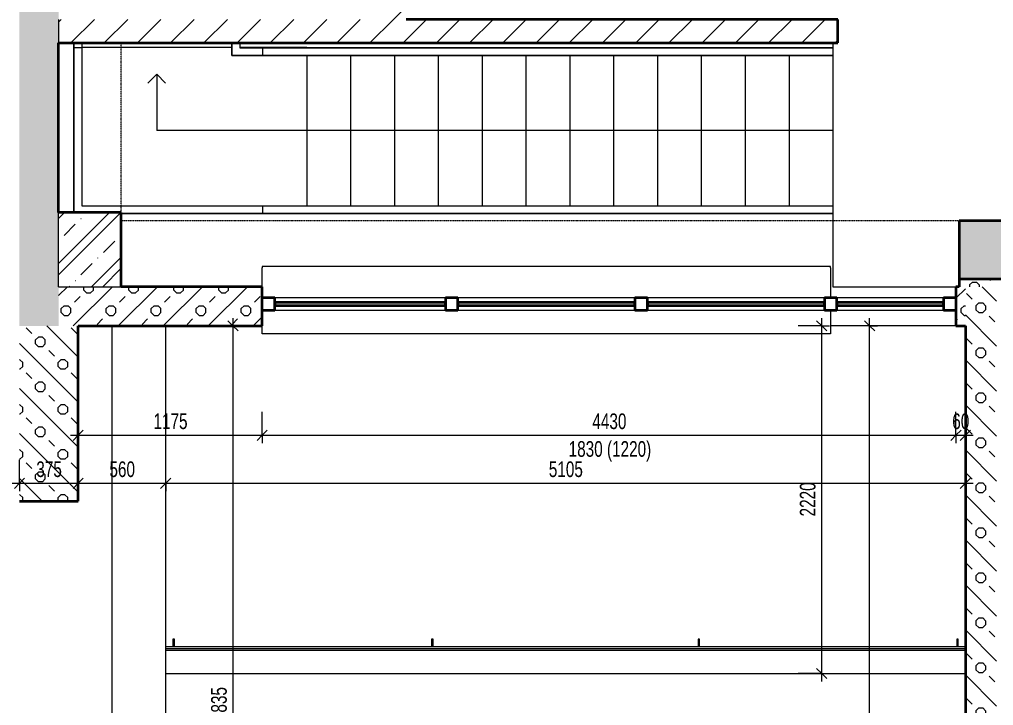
# Model space of a CAD drawing. Header units: millimetres. Extents: x -2861 to 222032, y -45352 to 20466.
# Drawn here: x 16562 to 22782, y -25524 to -21143 of the extents above; entities that cross this region are included whole.
import ezdxf

# ---------------------------------------------------------------- set-up
doc = ezdxf.new("R2010")
doc.units = ezdxf.units.MM
doc.linetypes.add('Dash dot dot', pattern=[5, 2, -1, 0, -1, 0, -1])
for name, color, linetype, lineweight in [('A-ANNO-DIMS', 211, 'Continuous', 9), ('A-ANNO-DIMS-50', 211, 'Continuous', 9), ('A-DETL', 90, 'Continuous', 13), ('A-DETL-THIN', 151, 'Continuous', 13), ('A-FLOR', 192, 'Continuous', 13), ('A-FLOR-HRAL', 11, 'Continuous', 13), ('A-GENM', 13, 'Continuous', 13), ('A-GLAZ', 151, 'Continuous', 13), ('A-ROOF', 132, 'Continuous', 13), ('A-WALL', 113, 'Continuous', 13), ('A-WALL-PATT', 111, 'Continuous', 35), ('S-COLS', 52, 'Continuous', 13), ('S-STRS', 31, 'Continuous', 13)]:
    doc.layers.add(name, color=color, linetype=linetype, lineweight=lineweight)
doc.styles.add('Arial_2', font='arial.ttf', dxfattribs={"width": 0.7, "height": 100})
doc.dimstyles.new('Vnitřní_-_průhledné', dxfattribs={"dimscale": 304.8, "dimtxt": 102.02594, "dimasz": 0.213255, "dimexe": 0.164042, "dimexo": 0.0625, "dimgap": 0.032808, "dimtad": 1, "dimdec": 0, "dimrnd": 5, "dimzin": 0, "dimdsep": 46, "dimtxsty": 'Arial_2', "dimblk1": 'OBLIQUE', "dimblk2": 'OBLIQUE', "dimsah": 1, "dimcen": 0.09, "dimdle": 0.164042, "dimazin": 0, "dimtfac": 1, "dimtdec": 4, "dimtix": 1, "dimtmove": 0, "dimatfit": 3, "dimfxl": 0.492126, "dimfxlon": 1, "dimtvp": 1, "dimtolj": 1, "dimtzin": 0, "dimarcsym": 2})
pattern_1 = [(45, (0, 0), (-106.066, 106.066), [])]

# ---------------------------------------------------------------- blocks, each defined once
blk = doc.blocks.new('OKNO_4k_nadsvetlik_dveře - 4430x1830-1978429-2NP_DEMOLICE A')
at = {"layer": 'A-GLAZ', "color": 40, "lineweight": 35}
for p, q in [((-2135, 25), (-2215, 25)), ((-2135, -55), (-2135, 25)), ((-1375, 25), (-1455, 25)), ((-1455, 25), (-1455, -55)), ((-1375, -55), (-1375, 25)), ((-165, 25), (-245, 25)), ((-245, 25), (-245, -55)), ((-165, -55), (-165, 25)), ((1045, 25), (965, 25)), ((965, 25), (965, -55)), ((1045, -55), (1045, 25)), ((2215, 25), (2135, 25)), ((2135, 25), (2135, -55)), ((-2215, -55), (-2135, -55)), ((-1455, -5), (-2135, -5)), ((-2135, -5), (-2135, -25)), ((-2135, -25), (-1455, -25)), ((-1455, -25), (-1455, -5)), ((-1455, -55), (-1375, -55)), ((-245, -5), (-1375, -5)), ((-1375, -5), (-1375, -25)), ((-1375, -25), (-245, -25)), ((-245, -25), (-245, -5)), ((-245, -55), (-165, -55)), ((965, -5), (-165, -5)), ((-165, -5), (-165, -25)), ((-165, -25), (965, -25)), ((965, -25), (965, -5)), ((965, -55), (1045, -55)), ((2135, -5), (1045, -5)), ((1045, -5), (1045, -25)), ((1045, -25), (2135, -25)), ((2135, -25), (2135, -5)), ((2135, -55), (2215, -55))]:
    blk.add_line(p, q, dxfattribs=at)
at = {"layer": 'A-GLAZ', "color": 41}
for p, q in [((-1455, 25), (-2135, 25)), ((-245, 25), (-1375, 25)), ((965, 25), (-165, 25)), ((2135, 25), (1045, 25)), ((-2135, -55), (-1455, -55)), ((-1375, -55), (-245, -55)), ((-165, -55), (965, -55)), ((1045, -55), (2135, -55))]:
    blk.add_line(p, q, dxfattribs=at)
blk = doc.blocks.new('parapet_ext 2 - parapet_ext-974064-2NP_DEMOLICE A')
at = {"layer": 'A-GENM', "color": 41}
for p, q in [((0, 0), (0, 150)), ((0, 150), (3630, 150)), ((3630, 150), (3630, 100))]:
    blk.add_line(p, q, dxfattribs=at)
blk = doc.blocks.new('parapet s nosem_vnitní 2 - parapet s nosem_vnitní-972968-2NP_DEMOLICE A')
at = {"layer": 'A-GENM', "color": 41}
for p, q in [((0, -190), (0, 0)), ((3630, -70), (3630, -190)), ((0, -190), (0, -200)), ((0, -200), (3630, -200)), ((3630, -200), (3630, -190))]:
    blk.add_line(p, q, dxfattribs=at)
blk = doc.blocks.new('Zábradlí - 50x10mm-980415-2NP_DEMOLICE A')
at = {"layer": 'A-FLOR-HRAL', "color": 41}
for p, q in [((25, 5), (-25, 5)), ((-25, 5), (-25, -5)), ((-25, -5), (25, -5))]:
    blk.add_line(p, q, dxfattribs=at)
blk = doc.blocks.new('Zábradlí - 50x10mm-980461-2NP_DEMOLICE A')
at = {"layer": 'A-FLOR-HRAL', "color": 41}
for p, q in [((25, 5), (-25, 5)), ((-25, 5), (-25, -5)), ((-25, -5), (25, -5))]:
    blk.add_line(p, q, dxfattribs=at)
blk = doc.blocks.new('Zábradlí - Zábradlí-979966-2NP_DEMOLICE A')
at = {"layer": 'A-FLOR-HRAL', "color": 41}
for p, q in [((17496.5, -25159.4), (17496.5, -25149.4)), ((22602.5, -25149.4), (17496.5, -25149.4)), ((17496.5, -25159.4), (22602.5, -25159.4)), ((17496.5, -25169.4), (17496.5, -25159.4)), ((17496.5, -25169.4), (22602.5, -25169.4))]:
    blk.add_line(p, q, dxfattribs=at)
at = {"rotation": 269.9999999999998}
for name, p in [('Zábradlí - 50x10mm-980415-2NP_DEMOLICE A', (17546.5, -25124.4)), ('Zábradlí - 50x10mm-980461-2NP_DEMOLICE A', (19198.5, -25124.4)), ('Zábradlí - 50x10mm-980461-2NP_DEMOLICE A', (20900.5, -25124.4)), ('Zábradlí - 50x10mm-980415-2NP_DEMOLICE A', (22552.5, -25124.4))]:
    blk.add_blockref(name, p, dxfattribs=at)
blk = doc.blocks.new('Betonový pravoúhlý sloup - 370 x 750mm-1822127-2NP_DEMOLICE A')
at = {"layer": 'S-COLS'}
blk.add_hatch(color=9, dxfattribs=at).paths.add_polyline_path([(-185, 375), (-185, -375), (185, -375), (185, 375)])
at = {"layer": 'S-COLS', "lineweight": 35}
for p, q in [((185, 375), (-185, 375)), ((-185, 375), (-185, -375)), ((185, -375), (185, 375)), ((-185, -375), (185, -375))]:
    blk.add_line(p, q, dxfattribs=at)
blk = doc.blocks.new('Typ horního madla - Horní madlo_Vnitřní_-1833894-2NP_DEMOLICE A')
at = {"layer": 'A-FLOR-HRAL'}
for p, q in [((16909.7, -21322.5), (16909.7, -21292.5)), ((16909.7, -21322.5), (16959.7, -21322.5)), ((16909.7, -22375), (16909.7, -21322.5)), ((16959.7, -21292.5), (16959.7, -21322.5)), ((16959.7, -21322.5), (16959.7, -22332.1)), ((16959.7, -22332.1), (18116.5, -22332.1)), ((18116.5, -22382.1), (17212.5, -22382.1)), ((18116.5, -22382.1), (18116.5, -22332.1)), ((18116.5, -22332.1), (18396.5, -22332.1)), ((18396.5, -22382.1), (18116.5, -22382.1)), ((18396.5, -22332.1), (21756.5, -22332.1)), ((21756.5, -22382.1), (18396.5, -22382.1)), ((21756.5, -22332.1), (21756.5, -22382.1))]:
    blk.add_line(p, q, dxfattribs=at)
blk = doc.blocks.new('Typ horního madla - Horní madlo_Vnitřní_-V56-2NP_DEMOLICE A')
at = {"layer": 'A-FLOR-HRAL'}
for p, q in [((16909.7, -21292.5), (16909.7, -21322.5)), ((16909.7, -21322.5), (16909.7, -22375)), ((16959.7, -21292.5), (16959.7, -21322.5)), ((16959.7, -21322.5), (16959.7, -22332.1)), ((16959.7, -22332.1), (18116.5, -22332.1)), ((17212.5, -22382.1), (18116.5, -22382.1)), ((18116.5, -22332.1), (21756.5, -22332.1)), ((18116.5, -22382.1), (21756.5, -22382.1)), ((21756.5, -22332.1), (21756.5, -22382.1))]:
    blk.add_line(p, q, dxfattribs=at)
blk = doc.blocks.new('Typ horního madla - Horní madlo_Vnitřní_-1833909-2NP_DEMOLICE A')
at = {"layer": 'A-FLOR-HRAL'}
for p, q in [((17918.9, -21372.9), (17918.9, -21292.5)), ((17968.9, -21292.5), (17968.9, -21322.9)), ((17968.9, -21322.9), (18043.9, -21322.9)), ((18043.9, -21322.9), (18116.5, -21322.9)), ((18116.5, -21372.9), (18116.5, -21322.9)), ((18116.5, -21322.9), (18396.5, -21322.9)), ((18396.5, -21322.9), (21756.5, -21322.9)), ((21756.5, -21322.9), (21756.5, -21372.9)), ((18043.9, -21372.9), (17918.9, -21372.9)), ((18116.5, -21372.9), (18043.9, -21372.9)), ((18396.5, -21372.9), (18116.5, -21372.9)), ((21756.5, -21372.9), (18396.5, -21372.9))]:
    blk.add_line(p, q, dxfattribs=at)
blk = doc.blocks.new('Typ horního madla - Horní madlo_Vnitřní_-V57-2NP_DEMOLICE A')
at = {"layer": 'A-FLOR-HRAL'}
for p, q in [((17918.9, -21292.5), (17918.9, -21372.9)), ((17968.9, -21292.5), (17968.9, -21322.9)), ((17968.9, -21322.9), (18116.5, -21322.9)), ((18116.5, -21322.9), (21756.5, -21322.9)), ((21756.5, -21322.9), (21756.5, -21372.9)), ((17918.9, -21372.9), (18116.5, -21372.9)), ((18116.5, -21372.9), (21756.5, -21372.9))]:
    blk.add_line(p, q, dxfattribs=at)
blk = doc.blocks.new('DIMBLOCK53-2NP_DEMOLICE A')
at = {"layer": 'A-ANNO-DIMS-50', "lineweight": 18}
for p, q in [((21991.5, -23099.4), (21959, -23066.9)), ((21991.5, -23099.4), (22024, -23131.9)), ((21991.5, -29062.5), (21959, -29030)), ((21991.5, -29062.5), (22024, -29095))]:
    blk.add_line(p, q, dxfattribs=at)
at = {"layer": 'A-ANNO-DIMS-50'}
for p, q in [((21991.5, -29112.5), (21991.5, -23049.4)), ((21991.5, -23099.4), (21841.5, -23099.4)), ((21991.5, -23099.4), (22041.5, -23099.4)), ((21991.5, -29062.5), (21941.5, -29062.5)), ((21991.5, -29062.5), (22141.5, -29062.5))]:
    blk.add_line(p, q, dxfattribs=at)
at = {"layer": 'A-ANNO-DIMS-50', "color": 0, "insert": (21851.7, -26187.7), "char_height": 100, "width": 256.164, "attachment_point": 1, "rotation": 90, "line_spacing_factor": 0.941778, "style": 'Arial_2'}
blk.add_mtext('5965', dxfattribs=at)
blk = doc.blocks.new('_Oblique')
at = {"color": 0, "linetype": 'ByBlock', "lineweight": -2}
blk.add_line((-0.5, -0.5), (0.5, 0.5), dxfattribs=at)
blk = doc.blocks.new('DIMBLOCK54-2NP_DEMOLICE A')
at = {"layer": 'A-ANNO-DIMS-50'}
for p, q in [((16937.5, -23798.2), (16937.5, -23648.2)), ((18112.5, -23798.2), (18112.5, -23648.2)), ((16887.5, -23798.2), (18112.5, -23798.2)), ((16937.5, -23798.2), (16937.5, -23848.2)), ((18112.5, -23798.2), (18112.5, -23848.2))]:
    blk.add_line(p, q, dxfattribs=at)
at = {"layer": 'A-ANNO-DIMS-50', "lineweight": 18}
for p, q in [((16937.5, -23798.2), (16905, -23830.7)), ((16937.5, -23798.2), (16970, -23765.7)), ((18112.5, -23798.2), (18080, -23830.7)), ((18112.5, -23798.2), (18145, -23765.7))]:
    blk.add_line(p, q, dxfattribs=at)
at = {"layer": 'A-ANNO-DIMS-50', "color": 0, "insert": (17418.2, -23658.3), "char_height": 100, "width": 256.164, "attachment_point": 1, "line_spacing_factor": 0.941778, "style": 'Arial_2'}
blk.add_mtext('1175', dxfattribs=at)
blk = doc.blocks.new('DIMBLOCK55-2NP_DEMOLICE A')
at = {"layer": 'A-ANNO-DIMS-50'}
for p, q in [((18112.5, -23798.2), (18112.5, -23648.2)), ((22542.5, -23798.2), (22542.5, -23648.2)), ((18112.5, -23798.2), (22542.5, -23798.2)), ((18112.5, -23798.2), (18112.5, -23848.2)), ((22542.5, -23798.2), (22542.5, -23848.2))]:
    blk.add_line(p, q, dxfattribs=at)
at = {"layer": 'A-ANNO-DIMS-50', "lineweight": 18}
for p, q in [((18112.5, -23798.2), (18080, -23830.7)), ((18112.5, -23798.2), (18145, -23765.7)), ((22542.5, -23798.2), (22510, -23830.7)), ((22542.5, -23798.2), (22575, -23765.7))]:
    blk.add_line(p, q, dxfattribs=at)
at = {"layer": 'A-ANNO-DIMS-50', "color": 0, "char_height": 100, "attachment_point": 1, "line_spacing_factor": 0.941778, "style": 'Arial_2'}
for s, insert, width in [('4430', (20220.8, -23658.3), 256.164), ('1830 (1220)', (20069.3, -23835.3), 619.69)]:
    blk.add_mtext(s, dxfattribs=dict(at, insert=insert, width=width))
blk = doc.blocks.new('DIMBLOCK56-2NP_DEMOLICE A')
at = {"layer": 'A-ANNO-DIMS-50'}
for p, q in [((22542.5, -23798.2), (22542.5, -23648.2)), ((22602.5, -23798.2), (22602.5, -23648.2)), ((22542.5, -23798.2), (22652.5, -23798.2)), ((22542.5, -23798.2), (22542.5, -23848.2)), ((22602.5, -23798.2), (22602.5, -23848.2))]:
    blk.add_line(p, q, dxfattribs=at)
at = {"layer": 'A-ANNO-DIMS-50', "lineweight": 18}
for p, q in [((22542.5, -23798.2), (22510, -23830.7)), ((22542.5, -23798.2), (22575, -23765.7)), ((22602.5, -23798.2), (22570, -23830.7)), ((22602.5, -23798.2), (22635, -23765.7))]:
    blk.add_line(p, q, dxfattribs=at)
at = {"layer": 'A-ANNO-DIMS-50', "color": 0, "insert": (22519.1, -23658.3), "char_height": 100, "width": 128.082, "attachment_point": 1, "line_spacing_factor": 0.941778, "style": 'Arial_2'}
blk.add_mtext('60', dxfattribs=at)
blk = doc.blocks.new('DIMBLOCK67-2NP_DEMOLICE A')
at = {"layer": 'A-ANNO-DIMS-50', "lineweight": 18}
for p, q in [((17925.8, -23099.4), (17893.3, -23066.9)), ((17925.8, -23099.4), (17958.3, -23131.9)), ((17925.8, -27933.8), (17893.3, -27901.3)), ((17925.8, -27933.8), (17958.3, -27966.3))]:
    blk.add_line(p, q, dxfattribs=at)
at = {"layer": 'A-ANNO-DIMS-50'}
for p, q in [((17925.8, -23049.4), (17925.8, -27983.8)), ((17925.8, -23099.4), (17875.8, -23099.4)), ((17925.8, -23099.4), (18075.8, -23099.4)), ((17925.8, -27933.8), (17775.8, -27933.8)), ((17925.8, -27933.8), (17975.8, -27933.8))]:
    blk.add_line(p, q, dxfattribs=at)
at = {"layer": 'A-ANNO-DIMS-50', "color": 0, "insert": (17786, -25623.3), "char_height": 100, "width": 256.164, "attachment_point": 1, "rotation": 90, "line_spacing_factor": 0.941778, "style": 'Arial_2'}
blk.add_mtext('4835', dxfattribs=at)
blk = doc.blocks.new('DIMBLOCK87-2NP_DEMOLICE A')
at = {"layer": 'A-ANNO-DIMS-50', "lineweight": 18}
for p, q in [((21685.3, -23099.4), (21652.8, -23066.9)), ((21685.3, -23099.4), (21717.8, -23131.9)), ((21685.3, -25319.4), (21652.8, -25286.9)), ((21685.3, -25319.4), (21717.8, -25351.9))]:
    blk.add_line(p, q, dxfattribs=at)
at = {"layer": 'A-ANNO-DIMS-50'}
for p, q in [((21685.3, -25369.4), (21685.3, -23049.4)), ((21685.3, -23099.4), (21535.3, -23099.4)), ((21685.3, -23099.4), (21735.3, -23099.4)), ((21685.3, -25319.4), (21535.3, -25319.4)), ((21685.3, -25319.4), (21735.3, -25319.4))]:
    blk.add_line(p, q, dxfattribs=at)
at = {"layer": 'A-ANNO-DIMS-50', "color": 0, "insert": (21545.5, -24316.1), "char_height": 100, "width": 256.164, "attachment_point": 1, "rotation": 90, "line_spacing_factor": 0.941778, "style": 'Arial_2'}
blk.add_mtext('2220', dxfattribs=at)
blk = doc.blocks.new('DIMBLOCK88-2NP_DEMOLICE A')
at = {"layer": 'A-ANNO-DIMS-50'}
for p, q in [((16562.5, -24104.5), (16562.5, -23954.5)), ((16937.5, -24104.5), (16937.5, -23954.5)), ((16512.5, -24104.5), (16937.5, -24104.5)), ((16562.5, -24104.5), (16562.5, -24154.5)), ((16937.5, -24104.5), (16937.5, -24154.5))]:
    blk.add_line(p, q, dxfattribs=at)
at = {"layer": 'A-ANNO-DIMS-50', "lineweight": 18}
for p, q in [((16562.5, -24104.5), (16530, -24137)), ((16562.5, -24104.5), (16595, -24072)), ((16937.5, -24104.5), (16905, -24137)), ((16937.5, -24104.5), (16970, -24072))]:
    blk.add_line(p, q, dxfattribs=at)
at = {"layer": 'A-ANNO-DIMS-50', "color": 0, "insert": (16669.9, -23964.6), "char_height": 100, "width": 192.123, "attachment_point": 1, "line_spacing_factor": 0.941778, "style": 'Arial_2'}
blk.add_mtext('375', dxfattribs=at)
blk = doc.blocks.new('DIMBLOCK89-2NP_DEMOLICE A')
at = {"layer": 'A-ANNO-DIMS-50'}
for p, q in [((16937.5, -24104.5), (16937.5, -23954.5)), ((17496.5, -24104.5), (17496.5, -23954.5)), ((16937.5, -24104.5), (17496.5, -24104.5)), ((16937.5, -24104.5), (16937.5, -24154.5)), ((17496.5, -24104.5), (17496.5, -24154.5))]:
    blk.add_line(p, q, dxfattribs=at)
at = {"layer": 'A-ANNO-DIMS-50', "lineweight": 18}
for p, q in [((16937.5, -24104.5), (16905, -24137)), ((16937.5, -24104.5), (16970, -24072)), ((17496.5, -24104.5), (17464, -24137)), ((17496.5, -24104.5), (17529, -24072))]:
    blk.add_line(p, q, dxfattribs=at)
at = {"layer": 'A-ANNO-DIMS-50', "color": 0, "insert": (17136.9, -23964.6), "char_height": 100, "width": 192.123, "attachment_point": 1, "line_spacing_factor": 0.941778, "style": 'Arial_2'}
blk.add_mtext('560', dxfattribs=at)
blk = doc.blocks.new('DIMBLOCK90-2NP_DEMOLICE A')
at = {"layer": 'A-ANNO-DIMS-50'}
for p, q in [((17496.5, -24104.5), (17496.5, -23954.5)), ((22602.5, -24104.5), (22602.5, -23954.5)), ((17496.5, -24104.5), (22652.5, -24104.5)), ((17496.5, -24104.5), (17496.5, -24154.5)), ((22602.5, -24104.5), (22602.5, -24154.5))]:
    blk.add_line(p, q, dxfattribs=at)
at = {"layer": 'A-ANNO-DIMS-50', "lineweight": 18}
for p, q in [((17496.5, -24104.5), (17464, -24137)), ((17496.5, -24104.5), (17529, -24072)), ((22602.5, -24104.5), (22570, -24137)), ((22602.5, -24104.5), (22635, -24072))]:
    blk.add_line(p, q, dxfattribs=at)
at = {"layer": 'A-ANNO-DIMS-50', "color": 0, "insert": (19942.7, -23964.6), "char_height": 100, "width": 256.164, "attachment_point": 1, "line_spacing_factor": 0.941778, "style": 'Arial_2'}
blk.add_mtext('5105', dxfattribs=at)

msp = doc.modelspace()

# ---------------------------------------------------------------- hatches: boundary and pattern name
at = {"layer": 'A-WALL-PATT', "lineweight": 13}
h = msp.add_hatch(dxfattribs=at)
h.set_pattern_fill('FP_10', color=256, angle=45, style=0, pattern_type=2)
h.set_pattern_definition([(315, (16562.46, -19693.17), (143.684, 143.684), []), (270, (16629.76, -19922.11), (143.684, -143.684), [25.4, -261.968]), (315, (16629.76, -19947.51), (143.684, 143.684), [25.4, -177.8]), (360, (16647.72, -19965.47), (143.684, 143.684), [25.4, -261.968]), (45, (16673.12, -19965.47), (-143.684, 143.684), [25.4, -177.8]), (270, (16691.08, -19922.11), (143.684, -143.684), [25.4, -261.968]), (315, (16673.12, -19904.15), (143.684, 143.684), [25.4, -177.8]), (360, (16647.72, -19904.15), (143.684, 143.684), [25.4, -261.968]), (45, (16629.76, -19922.11), (-143.684, 143.684), [25.4, -177.8]), (315, (16714.3, -19988.7), (143.684, 143.684), [50.8, -152.4])])
h.paths.add_polyline_path([(16687.5, -23099.4), (16812.5, -23099.4), (16812.5, -21022.5), (16562.5, -21022.5), (16562.5, -23099.4)])
h.paths.add_polyline_path([(16562.5, -20022.5), (16812.5, -20022.5), (16812.5, -16143.3), (16562.5, -16143.3), (16562.5, -19045.8), (16702.8, -19046.1), (16705.1, -19046.4), (16709.7, -19048.3), (16713.6, -19051.4), (16716.7, -19055.3), (16718.6, -19059.9), (16719.2, -19064.8), (16718.6, -19069.8), (16715.3, -19076.1), (16713.6, -19078.3), (16709.7, -19081.3), (16705.1, -19083.2), (16696.5, -19083.9), (16562.5, -19083.9), (16562.5, -19707.1), (16702.8, -19707.4), (16705.1, -19707.7), (16709.7, -19709.6), (16713.6, -19712.7), (16716.7, -19716.6), (16718.6, -19721.2), (16719.2, -19726.1), (16718.6, -19731.1), (16716.7, -19735.7), (16713.6, -19739.6), (16709.7, -19742.6), (16705.1, -19744.5), (16696.5, -19745.2), (16562.5, -19745.2), (16562.5, -19749.2)])
h = msp.add_hatch(dxfattribs=at)
h.set_pattern_fill('FP_4', color=256, style=0, pattern_type=2)
h.set_pattern_definition(pattern_1)
h.paths.add_polyline_path([(19031.6, -21142.5), (19031.6, -20882.5), (18931.6, -20882.5), (18931.6, -21142.5)])
h.paths.add_polyline_path([(19031.6, -19982.5), (19031.6, -19446.3), (18931.6, -19446.3), (18931.6, -19982.5)])
h = msp.add_hatch(dxfattribs=at)
h.set_pattern_fill('FP_4', color=256, style=0, pattern_type=2)
h.set_pattern_definition(pattern_1)
h.paths.add_polyline_path([(21787.5, -21292.5), (21787.5, -21142.5), (16812.5, -21142.5), (16812.5, -21292.5), (21197, -21292.5)])
h = msp.add_hatch(dxfattribs=at)
h.set_pattern_fill('FP_51', color=256, angle=45, style=0, pattern_type=2)
h.set_pattern_definition([(45, (0, 0), (-179.6051, 179.6051), []), (45, (71.84, -6e-14), (-179.6051, 179.6051), []), (45, (215.53, -2e-13), (-107.763, 251.4472), [101.6, -50.8, 1.676, -49.124])])
h.paths.add_polyline_path([(17212.5, -22849.4), (17212.5, -22375), (16812.5, -22375), (16812.5, -22849.4)])
h = msp.add_hatch(dxfattribs=at)
h.set_pattern_fill('FP_69', color=256, angle=45, style=0, pattern_type=2)
h.set_pattern_definition([(315, (22562.49, -22896.07), (143.68, 143.68), []), (270, (22629.79, -23125.02), (143.684, -143.684), [25.4, -261.97]), (315, (22629.79, -23150.42), (143.68, 143.68), [25.4, -177.8]), (360, (22647.75, -23168.38), (143.684, 143.684), [25.4, -261.97]), (45, (22673.15, -23168.38), (-143.68, 143.68), [25.4, -177.8]), (270, (22691.11, -23125.02), (143.684, -143.684), [25.4, -261.97]), (315, (22673.15, -23107.06), (143.68, 143.68), [25.4, -177.8]), (360, (22647.75, -23107.06), (143.684, 143.684), [25.4, -261.97]), (45, (22629.8, -23125.02), (-143.68, 143.68), [25.4, -177.8]), (315, (22714.33, -23191.6), (143.68, 143.68), [50.8, -152.4])])
h.paths.add_polyline_path([(22762.5, -22849.4), (22762.5, -22799.1), (22562.5, -22799.1), (22562.5, -22849.4), (22602.5, -22849.4)])
h = msp.add_hatch(dxfattribs=at)
h.set_pattern_fill('FP_5', color=256, angle=45, style=0, pattern_type=2)
h.set_pattern_definition([(315, (22602.49, -25902.78), (143.684, 143.684), []), (270, (22669.79, -26131.73), (143.684, -143.684), [25.4, -261.968]), (315, (22669.79, -26157.13), (143.684, 143.684), [25.4, -177.8]), (360, (22687.75, -26175.09), (143.684, 143.684), [25.4, -261.968]), (45, (22713.15, -26175.09), (-143.684, 143.684), [25.4, -177.8]), (270, (22731.11, -26131.73), (143.684, -143.684), [25.4, -261.968]), (315, (22713.15, -26113.77), (143.684, 143.684), [25.4, -177.8]), (360, (22687.75, -26113.77), (143.684, 143.684), [25.4, -261.968]), (45, (22669.79, -26131.73), (-143.684, 143.684), [25.4, -177.8]), (315, (22754.33, -26198.3), (143.684, 143.684), [50.8, -152.4])])
h.paths.add_polyline_path([(22802.5, -28812.5), (22802.5, -22799.1), (22762.5, -22799.1), (22762.5, -22849.4), (22602.5, -22849.4), (22602.5, -28812.5)])
h = msp.add_hatch(dxfattribs=at)
h.set_pattern_fill('FP_12', color=256, angle=45, style=0, pattern_type=2)
h.set_pattern_definition([(45, (19779.31, -23099.37), (-143.684, 143.684), []), (360, (20008.26, -23032.07), (143.684, 143.684), [25.4, -261.968]), (45, (20033.66, -23032.07), (-143.684, 143.684), [25.4, -177.8]), (90, (20051.62, -23014.1), (-143.684, 143.684), [25.4, -261.968]), (135, (20051.62, -22988.7), (-143.684, -143.684), [25.4, -177.8]), (360, (20008.26, -22970.75), (143.684, 143.684), [25.4, -261.968]), (45, (19990.3, -22988.7), (-143.684, 143.684), [25.4, -177.8]), (90, (19990.3, -23014.11), (-143.684, 143.684), [25.4, -261.968]), (135, (20008.26, -23032.07), (-143.684, -143.684), [25.4, -177.8]), (45, (20074.84, -22947.53), (-143.684, 143.684), [50.8, -152.4])])
h.paths.add_polyline_path([(22562.5, -23099.4), (22602.5, -23099.4), (22602.5, -22849.4), (22542.5, -22849.4), (22542.5, -23099.4)])
h.paths.add_polyline_path([(17763.2, -23099.4), (18112.5, -23099.4), (18112.5, -22849.4), (16812.5, -22849.4), (16812.5, -23099.4), (17212.5, -23099.4)])
h = msp.add_hatch(dxfattribs=at)
h.set_pattern_fill('FP_52', color=256, angle=45, style=0, pattern_type=2)
h.set_pattern_definition([(135, (16937.46, -23587.53), (-143.684, -143.684), []), (90, (16870.15, -23358.58), (-143.684, 143.684), [25.4, -261.968]), (135, (16870.15, -23333.18), (-143.684, -143.684), [25.4, -177.8]), (180, (16852.19, -23315.22), (-143.684, -143.684), [25.4, -261.968]), (225, (16826.8, -23315.22), (143.684, -143.684), [25.4, -177.8]), (90, (16808.83, -23358.58), (-143.684, 143.684), [25.4, -261.968]), (135, (16826.8, -23376.54), (-143.684, -143.684), [25.4, -177.8]), (180, (16852.19, -23376.54), (-143.684, -143.684), [25.4, -261.968]), (225, (16870.15, -23358.58), (143.684, -143.684), [25.4, -177.8]), (135, (16785.61, -23292), (-143.684, -143.684), [50.8, -152.4])])
h.paths.add_polyline_path([(16687.5, -24219.4), (16937.5, -24219.4), (16937.5, -23099.4), (16562.5, -23099.4), (16562.5, -24219.4)])

# ---------------------------------------------------------------- linework, layer by layer
at = {"layer": 'A-DETL', "linetype": 'Dash dot dot'}
for p, q in [((17212.5, -22429.1), (17212.5, -21292.5)), ((22562.5, -22429.1), (17212.5, -22429.1))]:
    msp.add_line(p, q, dxfattribs=at)
at = {"layer": 'A-DETL-THIN'}
for p, q in [((17439.3, -21492.5), (17382.8, -21549.1)), ((17439.3, -21492.5), (17439.3, -21852.5)), ((17439.3, -21492.5), (17495.9, -21549.1)), ((21756.5, -21852.5), (17439.3, -21852.5))]:
    msp.add_line(p, q, dxfattribs=at)
at = {"layer": 'A-FLOR'}
for p, q in [((21756.5, -21292.5), (21756.5, -21322.9)), ((21756.5, -21372.9), (21756.5, -22332.1)), ((21756.5, -22382.1), (21756.5, -22849.4)), ((21756.5, -22849.4), (22542.5, -22849.4)), ((22542.5, -23099.4), (21742.5, -23099.4)), ((17496.5, -25319.4), (22602.5, -25319.4))]:
    msp.add_line(p, q, dxfattribs=at)
at = {"layer": 'A-ROOF', "color": 41}
for p, q in [((17151.5, -23099.4), (17151.5, -27542.9)), ((17496.5, -25149.4), (17496.5, -23099.4)), ((17496.5, -27933.8), (17496.5, -25169.4))]:
    msp.add_line(p, q, dxfattribs=at)
at = {"layer": 'A-WALL'}
for p, q in [((16812.5, -21142.5), (16812.5, -21292.5)), ((16812.5, -22849.4), (16812.5, -22375)), ((16812.5, -22849.4), (17212.5, -22849.4))]:
    msp.add_line(p, q, dxfattribs=at)
at = {"layer": 'A-WALL', "lineweight": 35}
for p, q in [((21787.5, -21142.5), (19031.6, -21142.5)), ((21787.5, -21292.5), (21787.5, -21142.5)), ((16812.5, -22375), (16812.5, -21292.5)), ((16812.5, -21292.5), (21787.5, -21292.5)), ((17212.5, -22375), (16812.5, -22375)), ((17212.5, -22849.4), (17212.5, -22375)), ((22562.5, -22799.1), (22562.5, -22849.4)), ((18112.5, -22849.4), (17212.5, -22849.4)), ((18112.5, -23099.4), (18112.5, -22849.4)), ((22562.5, -22849.4), (22542.5, -22849.4)), ((22542.5, -22849.4), (22542.5, -23099.4)), ((16937.5, -23099.4), (18112.5, -23099.4)), ((16937.5, -24219.4), (16937.5, -23099.4)), ((22542.5, -23099.4), (22602.5, -23099.4)), ((22602.5, -23099.4), (22602.5, -29062.5)), ((16562.5, -24219.4), (16937.5, -24219.4))]:
    msp.add_line(p, q, dxfattribs=at)
at = {"layer": 'S-STRS'}
for p, q in [((16909.3, -21292.5), (16909.3, -21322.5)), ((16909.3, -21322.5), (16909.3, -22375)), ((17918.9, -21322.5), (16959.7, -21322.5)), ((17918.9, -21322.5), (16959.7, -21322.5)), ((17969.3, -21292.5), (17969.3, -21322.5)), ((18396.5, -21322.5), (17969.3, -21322.5)), ((18396.5, -21322.5), (18676.5, -21322.5)), ((18676.5, -21322.5), (18956.5, -21322.5)), ((18956.5, -21322.5), (19236.5, -21322.5)), ((19236.5, -21322.5), (19516.5, -21322.5)), ((19516.5, -21322.5), (19796.5, -21322.5)), ((19796.5, -21322.5), (20076.5, -21322.5)), ((20076.5, -21322.5), (20356.5, -21322.5)), ((20356.5, -21322.5), (20636.5, -21322.5)), ((20636.5, -21322.5), (20916.5, -21322.5)), ((20916.5, -21322.5), (21196.5, -21322.5)), ((21196.5, -21322.5), (21476.5, -21322.5)), ((21476.5, -21322.5), (21756.5, -21322.5)), ((18396.5, -21372.9), (18396.5, -22332.1)), ((18396.5, -21372.9), (18396.5, -22332.1)), ((18676.5, -21372.9), (18676.5, -22332.1)), ((18676.5, -21372.9), (18676.5, -22332.1)), ((18956.5, -21372.9), (18956.5, -22332.1)), ((18956.5, -21372.9), (18956.5, -22332.1)), ((19236.5, -21372.9), (19236.5, -22332.1)), ((19236.5, -21372.9), (19236.5, -22332.1)), ((19516.5, -21372.9), (19516.5, -22332.1)), ((19516.5, -21372.9), (19516.5, -22332.1)), ((19796.5, -21372.9), (19796.5, -22332.1)), ((19796.5, -21372.9), (19796.5, -22332.1)), ((20076.5, -21372.9), (20076.5, -22332.1)), ((20076.5, -21372.9), (20076.5, -22332.1)), ((20356.5, -21372.9), (20356.5, -22332.1)), ((20356.5, -21372.9), (20356.5, -22332.1)), ((20636.5, -21372.9), (20636.5, -22332.1)), ((20636.5, -21372.9), (20636.5, -22332.1)), ((20916.5, -21372.9), (20916.5, -22332.1)), ((20916.5, -21372.9), (20916.5, -22332.1)), ((21196.5, -21372.9), (21196.5, -22332.1)), ((21196.5, -21372.9), (21196.5, -22332.1)), ((21476.5, -21372.9), (21476.5, -22332.1)), ((21476.5, -21372.9), (21476.5, -22332.1)), ((21756.5, -21372.9), (21756.5, -22332.1)), ((17212.5, -22382.5), (18396.5, -22382.5)), ((18396.5, -22382.5), (18676.5, -22382.5)), ((18676.5, -22382.5), (18956.5, -22382.5)), ((18956.5, -22382.5), (19236.5, -22382.5)), ((19236.5, -22382.5), (19516.5, -22382.5)), ((19516.5, -22382.5), (19796.5, -22382.5)), ((19796.5, -22382.5), (20076.5, -22382.5)), ((20076.5, -22382.5), (20356.5, -22382.5)), ((20356.5, -22382.5), (20636.5, -22382.5)), ((20636.5, -22382.5), (20916.5, -22382.5)), ((20916.5, -22382.5), (21196.5, -22382.5)), ((21196.5, -22382.5), (21476.5, -22382.5)), ((21476.5, -22382.5), (21756.5, -22382.5))]:
    msp.add_line(p, q, dxfattribs=at)

# ---------------------------------------------------------------- block references
at = {"layer": 'A-FLOR-HRAL'}
for name in ['Typ horního madla - Horní madlo_Vnitřní_-1833894-2NP_DEMOLICE A', 'Typ horního madla - Horní madlo_Vnitřní_-V56-2NP_DEMOLICE A', 'Typ horního madla - Horní madlo_Vnitřní_-1833909-2NP_DEMOLICE A', 'Typ horního madla - Horní madlo_Vnitřní_-V57-2NP_DEMOLICE A']:
    msp.add_blockref(name, (0, 0), dxfattribs=at)
at = {"layer": 'A-FLOR-HRAL', "color": 41}
msp.add_blockref('Zábradlí - Zábradlí-979966-2NP_DEMOLICE A', (0, 0), dxfattribs=at)
at = {"layer": 'A-GENM', "color": 41, "rotation": 180}
for name, p in [('parapet s nosem_vnitní 2 - parapet s nosem_vnitní-972968-2NP_DEMOLICE A', (21742.5, -22919.4)), ('parapet_ext 2 - parapet_ext-974064-2NP_DEMOLICE A', (21742.5, -22999.4))]:
    msp.add_blockref(name, p, dxfattribs=at)
at = {"layer": 'A-GLAZ', "color": 41, "rotation": 180}
msp.add_blockref('OKNO_4k_nadsvetlik_dveře - 4430x1830-1978429-2NP_DEMOLICE A', (20327.5, -22974.4), dxfattribs=at)
at = {"layer": 'S-COLS', "rotation": 89.9999999999999}
msp.add_blockref('Betonový pravoúhlý sloup - 370 x 750mm-1822127-2NP_DEMOLICE A', (22937.5, -22614.1), dxfattribs=at)

# ---------------------------------------------------------------- dimensions: what is measured, and where the dimension line sits
at = {"layer": 'A-ANNO-DIMS'}
for base, p1, p2, override, picture, middle in [((17925.8, -27933.8), (18075.8, -23099.4), (17775.8, -27933.8), {"dimpost": '<>', "dimfxl": 4843.735184}, 'DIMBLOCK67-2NP_DEMOLICE A', (17864.7, -25516.6)), ((21685.3, -23099.4), (21535.3, -25319.4), (21535.3, -23099.4), {"dimpost": '<>', "dimfxl": 2220}, 'DIMBLOCK87-2NP_DEMOLICE A', (21624.2, -24209.4)), ((21991.5, -23099.4), (22141.5, -29062.5), (21841.5, -23099.4), {"dimpost": '<>', "dimfxl": 5970.673041}, 'DIMBLOCK53-2NP_DEMOLICE A', (21930.4, -26080.9))]:
    dim = msp.add_linear_dim(base=base, p1=p1, p2=p2, angle=90, dimstyle='Vnitřní_-_průhledné', override=override, dxfattribs=at)
    dim.commit()
    dim.dimension.update_dxf_attribs({"geometry": picture, "text_midpoint": middle})
for base, p1, p2, override, picture, middle in [((18112.5, -23798.2), (16937.5, -23648.2), (18112.5, -23648.2), {"dimpost": '<>', "dimfxl": 1175.029548}, 'DIMBLOCK54-2NP_DEMOLICE A', (17525, -23737.1)), ((22602.5, -23798.2), (22542.5, -23648.2), (22602.5, -23648.2), {"dimpost": '<>', "dimfxl": 60}, 'DIMBLOCK56-2NP_DEMOLICE A', (22572.5, -23737.1)), ((16937.5, -24104.5), (16562.5, -23954.5), (16937.5, -23954.5), {"dimpost": '<>', "dimfxl": 375}, 'DIMBLOCK88-2NP_DEMOLICE A', (16750, -24043.4)), ((17496.5, -24104.5), (16937.5, -23954.5), (17496.5, -23954.5), {"dimpost": '<>', "dimfxl": 558.995353}, 'DIMBLOCK89-2NP_DEMOLICE A', (17217, -24043.4)), ((22602.5, -24104.5), (17496.5, -23954.5), (22602.5, -23954.5), {"dimpost": '<>', "dimfxl": 5106.034194}, 'DIMBLOCK90-2NP_DEMOLICE A', (20049.5, -24043.4))]:
    dim = msp.add_linear_dim(base=base, p1=p1, p2=p2, dimstyle='Vnitřní_-_průhledné', override=override, dxfattribs=at)
    dim.commit()
    dim.dimension.update_dxf_attribs({"geometry": picture, "text_midpoint": middle})
dim = msp.add_linear_dim(base=(22542.5, -23798.2), p1=(18112.5, -23648.2), p2=(22542.5, -23648.2), text='<>\\X1830 (1220)', dimstyle='Vnitřní_-_průhledné', override={"dimpost": '<>', "dimfxl": 4430}, dxfattribs=at)
dim.commit()
dim.dimension.update_dxf_attribs({"geometry": 'DIMBLOCK55-2NP_DEMOLICE A', "text_midpoint": (20327.5, -23798.2)})

doc.saveas('drawing.dxf')
